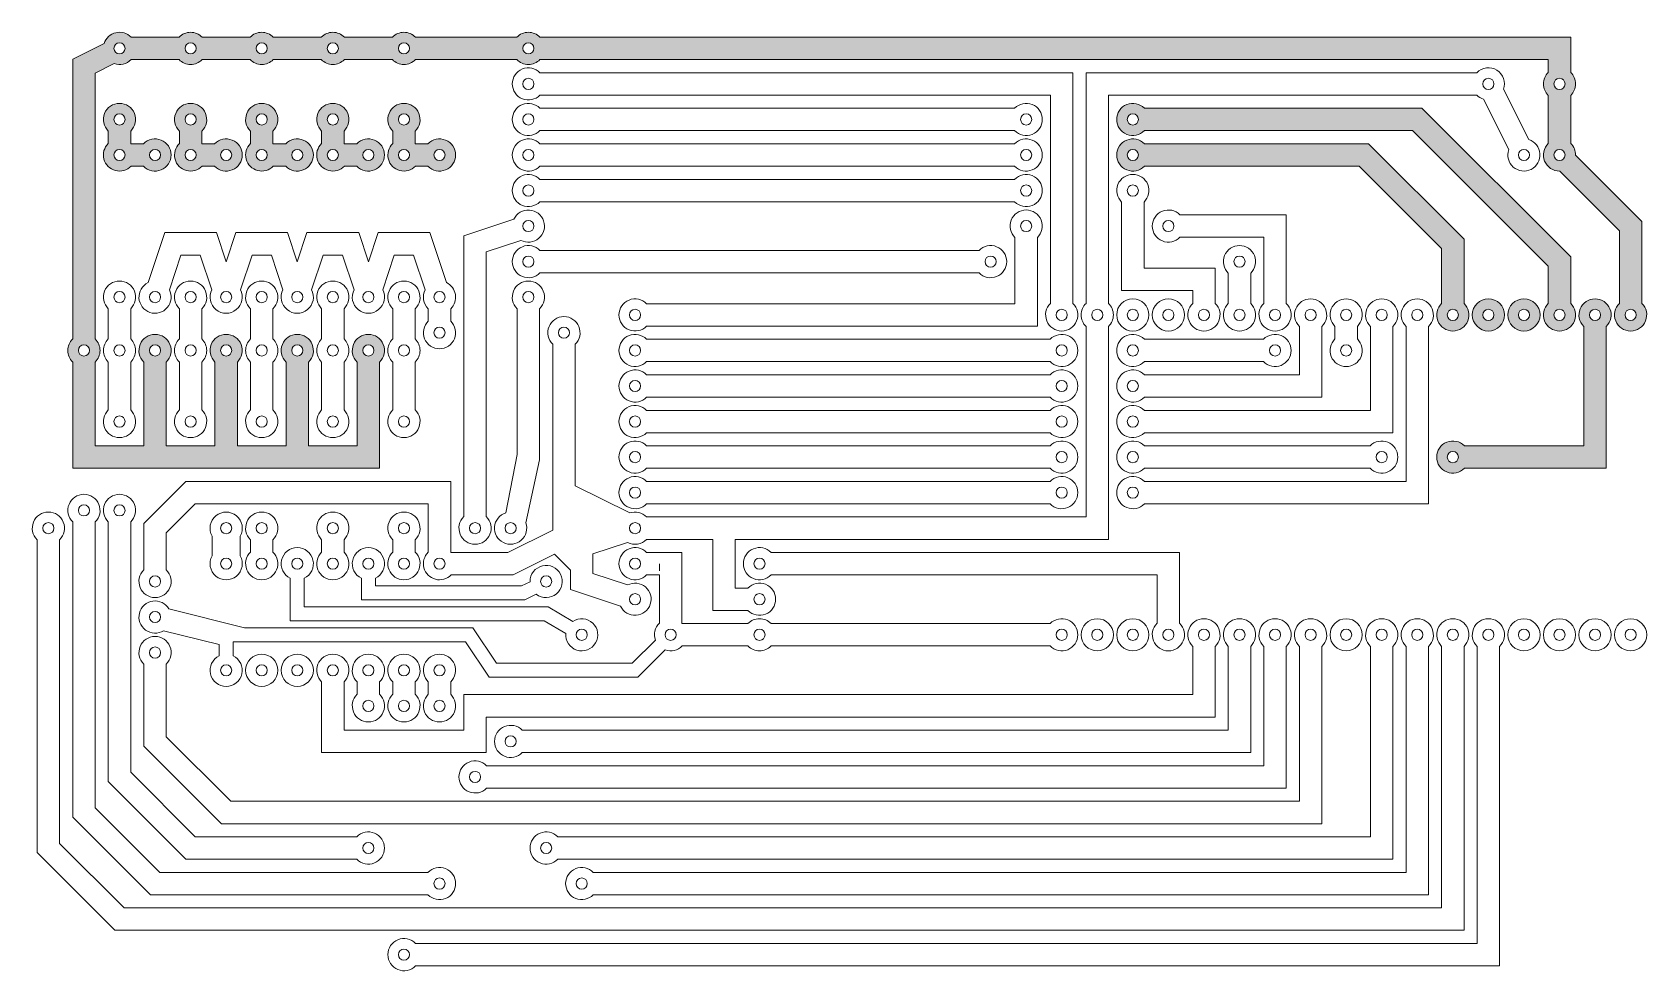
# Model space of a CAD drawing. Header units: millimetres. Extents: x 3 to 118, y 4 to 71.
import ezdxf

# ---------------------------------------------------------------- set-up
doc = ezdxf.new("R2010")
doc.units = ezdxf.units.MM
doc.layers.add('DP0000.1000NP001F0200.0000', color=4, linetype='Continuous', lineweight=0, true_color=0x00ffff)
doc.layers.add('piste', color=7, linetype='Continuous', lineweight=0)

msp = doc.modelspace()

# ---------------------------------------------------------------- hatches: boundary and pattern name
at = {"layer": 'piste', "transparency": 33554687}
h = msp.add_hatch(color=256, dxfattribs=at)
edge = h.paths.add_edge_path(flags=0)
edge.add_arc((112.22, 67.30999999999997), 0.4000000000000057, 0, 360)
edge = h.paths.add_edge_path(flags=0)
edge.add_arc((11.89, 48.25999999999998), 0.4000000000000004, 0, 360)
edge = h.paths.add_edge_path(flags=0)
edge.add_arc((6.810000000000002, 48.26), 0.4000000000000004, 0, 360)
edge = h.paths.add_edge_path(flags=0)
edge.add_arc((38.56000000000001, 69.85), 0.3999999999999986, 0, 360)
edge = h.paths.add_edge_path(flags=0)
edge.add_arc((117.3, 50.79999999999998), 0.4000000000000057, 0, 360)
edge = h.paths.add_edge_path(flags=0)
edge.add_arc((29.67, 69.84999999999998), 0.3999999999999986, 0, 360)
edge = h.paths.add_edge_path(flags=0)
edge.add_arc((22.05, 48.25999999999999), 0.3999999999999986, 0, 360)
edge = h.paths.add_edge_path(flags=0)
edge.add_arc((112.22, 67.30999999999997), 1.150000000000012, 314.0792098478879, 405.9207901521125)
edge.add_line((113.02, 68.1361355820929), (113.02, 70.64999999999998))
edge.add_line((113.02, 70.64999999999998), (39.38613558209296, 70.65))
edge.add_arc((38.56000000000004, 69.85), 1.150000000000014, 44.07920984788789, 135.9207901521116)
edge.add_line((37.73386441790714, 70.65000000000002), (30.49613558209294, 70.65000000000005))
edge.add_arc((29.67000000000004, 69.85000000000007), 1.149999999999981, 44.07920984788736, 135.9207901521128)
edge.add_line((28.84386441790713, 70.65000000000005), (25.41613558209291, 70.65))
edge.add_arc((24.59000000000001, 69.85000000000004), 1.149999999999964, 44.07920984788697, 135.9207901521131)
edge.add_line((23.76386441790711, 70.65), (20.33613558209291, 70.64999999999999))
edge.add_arc((19.51000000000001, 69.85000000000001), 1.149999999999981, 44.07920984788748, 135.9207901521127)
edge.add_line((18.68386441790711, 70.64999999999999), (15.2561355820929, 70.65))
edge.add_arc((14.43000000000001, 69.85000000000004), 1.149999999999957, 44.07920984788727, 135.9207901521127)
edge.add_line((13.60386441790712, 70.65), (10.1761355820929, 70.64999999999999))
edge.add_arc((9.350000000000005, 69.85000000000002), 1.149999999999964, 44.07920984788709, 162.4858413291905)
edge.add_line((8.253310995523625, 70.19608268876172), (6.010000000000005, 69.07442719099993))
edge.add_line((6.010000000000005, 69.07442719099993), (6.010000000000005, 49.08613558209289))
edge.add_arc((6.810000000000002, 48.26), 1.149999999999984, 134.0792098478881, 225.9207901521119)
edge.add_line((6.010000000000004, 47.4338644179071), (6.010000000000005, 39.84))
edge.add_line((6.010000000000005, 39.84), (11.89, 39.84))
edge.add_line((11.89, 39.84), (16.97000000000001, 39.84000000000002))
edge.add_line((16.97000000000001, 39.84000000000002), (22.05, 39.84000000000002))
edge.add_line((22.05, 39.84000000000002), (27.93000000000001, 39.84000000000001))
edge.add_line((27.93000000000001, 39.84000000000001), (27.93000000000001, 47.43386441790709))
edge.add_arc((27.13000000000001, 48.25999999999999), 1.150000000000004, 314.079209847888, 585.9207901521127)
edge.add_line((26.33000000000001, 47.43386441790707), (26.33000000000001, 41.44))
edge.add_line((26.33000000000001, 41.44), (22.85000000000001, 41.44000000000002))
edge.add_line((22.85000000000001, 41.44000000000002), (22.85000000000001, 47.43386441790708))
edge.add_arc((22.05, 48.25999999999999), 1.150000000000004, 314.0792098478879, 585.9207901521127)
edge.add_line((21.25, 47.43386441790707), (21.25000000000001, 41.44000000000001))
edge.add_line((21.25000000000001, 41.44000000000001), (17.77, 41.44))
edge.add_line((17.77, 41.44), (17.77, 47.43386441790707))
edge.add_arc((16.97000000000001, 48.25999999999998), 1.149999999999989, 314.0792098478872, 585.9207901521123)
edge.add_line((16.17000000000002, 47.43386441790708), (16.17000000000002, 41.44))
edge.add_line((16.17000000000002, 41.44), (12.69, 41.44))
edge.add_line((12.69, 41.44), (12.69, 47.43386441790706))
edge.add_arc((11.89, 48.25999999999998), 1.149999999999995, 314.0792098478873, 585.9207901521125)
edge.add_line((11.09000000000001, 47.43386441790707), (11.09000000000001, 41.44000000000001))
edge.add_line((11.09000000000001, 41.44000000000001), (7.609999999999999, 41.44000000000001))
edge.add_line((7.609999999999999, 41.44000000000001), (7.609999999999999, 47.43386441790709))
edge.add_arc((6.809999999999992, 48.26000000000001), 1.150000000000004, 314.0792098478877, 405.9207901521115)
edge.add_line((7.610000000000009, 49.08613558209291), (7.609999999999999, 68.08557280900007))
edge.add_line((7.609999999999999, 68.08557280900007), (8.968852748323535, 68.76499918316185))
edge.add_arc((9.350000000000003, 69.84999999999995), 1.149999999999948, 250.6442610249652, 315.9207901521131)
edge.add_line((10.17613558209289, 69.05), (13.60386441790712, 69.05000000000001))
edge.add_arc((14.43000000000001, 69.84999999999998), 1.149999999999957, 224.0792098478873, 315.9207901521127)
edge.add_line((15.2561355820929, 69.05000000000001), (18.68386441790711, 69.05))
edge.add_arc((19.51000000000001, 69.84999999999997), 1.149999999999964, 224.0792098478871, 315.9207901521129)
edge.add_line((20.3361355820929, 69.05), (23.76386441790709, 69.04999999999998))
edge.add_arc((24.59000000000001, 69.84999999999998), 1.149999999999994, 224.0792098478872, 315.9207901521138)
edge.add_line((25.41613558209294, 69.05), (28.84386441790711, 69.05))
edge.add_arc((29.67000000000002, 69.85000000000001), 1.150000000000012, 224.0792098478882, 315.9207901521111)
edge.add_line((30.49613558209292, 69.04999999999998), (37.73386441790713, 69.05))
edge.add_arc((38.56000000000003, 69.85000000000001), 1.149999999999994, 224.0792098478883, 315.9207901521116)
edge.add_line((39.38613558209293, 69.05), (111.42, 69.04999999999997))
edge.add_line((111.42, 69.04999999999997), (111.42, 68.1361355820929))
edge.add_arc((112.22, 67.30999999999997), 1.15000000000002, 134.0792098478874, 225.9207901521126)
edge.add_line((111.42, 66.48386441790704), (111.42, 63.05613558209291))
edge.add_arc((112.22, 62.23), 1.150000000000005, 134.0792098478884, 270.920790152114)
edge.add_line((112.2384806473282, 61.08014850277336), (116.5, 56.81862915010151))
edge.add_line((116.5, 56.81862915010151), (116.5, 51.62613558209289))
edge.add_arc((117.3, 50.79999999999998), 1.149999999999997, 134.0792098478876, 405.9207901521127)
edge.add_line((118.1, 51.6261355820929), (118.1, 57.48137084989846))
edge.add_line((118.1, 57.48137084989846), (113.3698514972266, 62.21151935267184))
edge.add_arc((112.22, 62.23000000000002), 1.149999999999956, 359.0792098478869, 405.9207901521116)
edge.add_line((113.02, 63.05613558209289), (113.02, 66.48386441790706))
edge = h.paths.add_edge_path(flags=0)
edge.add_arc((16.97000000000001, 48.25999999999998), 0.3999999999999986, 0, 360)
edge = h.paths.add_edge_path(flags=0)
edge.add_arc((112.22, 62.23000000000002), 0.4000000000000057, 0, 360)
edge = h.paths.add_edge_path(flags=0)
edge.add_arc((9.350000000000014, 69.85), 0.4000000000000004, 0, 360)
edge = h.paths.add_edge_path(flags=0)
edge.add_arc((14.43000000000002, 69.85000000000001), 0.4000000000000004, 0, 360)
edge = h.paths.add_edge_path(flags=0)
edge.add_arc((19.51000000000003, 69.85000000000001), 0.3999999999999986, 0, 360)
edge = h.paths.add_edge_path(flags=0)
edge.add_arc((27.13, 48.26000000000001), 0.3999999999999986, 0, 360)
edge = h.paths.add_edge_path(flags=0)
edge.add_arc((24.59, 69.85), 0.3999999999999986, 0, 360)
h = msp.add_hatch(color=256, dxfattribs=at)
edge = h.paths.add_edge_path(flags=0)
edge.add_arc((11.89, 62.23), 0.4000000000000004, 0, 360)
edge = h.paths.add_edge_path(flags=0)
edge.add_arc((9.35000000000001, 64.77000000000002), 1.150000000000017, 314.0792098478869, 585.9207901521136)
edge.add_line((8.550000000000013, 63.94386441790708), (8.550000000000004, 63.05613558209296))
edge.add_arc((9.349999999999985, 62.23000000000003), 1.150000000000003, 134.0792098478861, 315.9207901521123)
edge.add_line((10.1761355820929, 61.43000000000002), (11.0638644179071, 61.43))
edge.add_arc((11.89000000000006, 62.23), 1.150000000000035, 224.0792098478859, 495.9207901521121)
edge.add_line((11.06386441790713, 63.03000000000003), (10.15000000000002, 63.03000000000002))
edge.add_line((10.15000000000002, 63.03000000000002), (10.15000000000001, 63.94386441790709))
edge = h.paths.add_edge_path(flags=0)
edge.add_arc((9.350000000000009, 64.77), 0.4000000000000004, 0, 360)
edge = h.paths.add_edge_path(flags=0)
edge.add_arc((9.350000000000016, 62.23000000000002), 0.4000000000000004, 0, 360)
h = msp.add_hatch(color=256, dxfattribs=at)
edge = h.paths.add_edge_path(flags=0)
edge.add_line((15.23, 63.03), (16.14386441790712, 63.03000000000002))
edge.add_arc((16.97000000000005, 62.23000000000001), 1.150000000000014, -135.9207901521138, 135.9207901521126, ccw=False)
edge.add_line((16.14386441790711, 61.43000000000002), (15.25613558209291, 61.43000000000001))
edge.add_arc((14.42999999999999, 62.23000000000002), 1.150000000000009, 134.0792098478859, 315.9207901521121, ccw=False)
edge.add_line((13.63000000000001, 63.05613558209296), (13.63, 63.94386441790706))
edge.add_arc((14.43, 64.77), 1.150000000000018, -45.920790152113284, 225.9207901521133, ccw=False)
edge.add_line((15.23, 63.94386441790706), (15.23, 63.03))
edge = h.paths.add_edge_path(flags=0)
edge.add_arc((14.43000000000001, 64.77000000000001), 0.4000000000000004, 0, 360)
edge = h.paths.add_edge_path(flags=0)
edge.add_arc((14.42999999999999, 62.23000000000002), 0.4000000000000004, 0, 360)
edge = h.paths.add_edge_path(flags=0)
edge.add_arc((16.97000000000005, 62.23000000000001), 0.3999999999999986, 0, 360)
h = msp.add_hatch(color=256, dxfattribs=at)
edge = h.paths.add_edge_path(flags=0)
edge.add_line((20.31, 63.03000000000001), (21.2238644179071, 63.03000000000001))
edge.add_arc((22.05000000000004, 62.23000000000001), 1.150000000000014, -135.9207901521129, 135.9207901521134, ccw=False)
edge.add_line((21.22386441790711, 61.43000000000001), (20.33613558209289, 61.43000000000001))
edge.add_arc((19.50999999999997, 62.23), 1.150000000000002, 134.0792098478861, 315.9207901521126, ccw=False)
edge.add_line((18.70999999999999, 63.05613558209294), (18.71, 63.94386441790706))
edge.add_arc((19.51000000000001, 64.77000000000002), 1.150000000000025, -45.920790152112886, 225.9207901521141, ccw=False)
edge.add_line((20.31000000000002, 63.94386441790709), (20.31, 63.03000000000001))
edge = h.paths.add_edge_path(flags=0)
edge.add_arc((19.50999999999997, 62.23), 0.3999999999999986, 0, 360)
edge = h.paths.add_edge_path(flags=0)
edge.add_arc((22.05000000000004, 62.23000000000001), 0.3999999999999986, 0, 360)
edge = h.paths.add_edge_path(flags=0)
edge.add_arc((19.51000000000001, 64.77000000000002), 0.3999999999999986, 0, 360)
h = msp.add_hatch(color=256, dxfattribs=at)
edge = h.paths.add_edge_path(flags=0)
edge.add_arc((27.13000000000006, 62.23000000000001), 0.3999999999999986, 0, 360)
edge = h.paths.add_edge_path(flags=0)
edge.add_arc((24.59000000000002, 64.77), 0.3999999999999986, 0, 360)
edge = h.paths.add_edge_path(flags=0)
edge.add_arc((24.58999999999999, 62.23000000000002), 0.3999999999999986, 0, 360)
edge = h.paths.add_edge_path(flags=0)
edge.add_arc((27.13000000000006, 62.23000000000001), 1.150000000000009, 224.0792098478875, 495.9207901521136)
edge.add_line((26.30386441790712, 63.03), (25.38999999999999, 63.03))
edge.add_line((25.38999999999999, 63.03), (25.39000000000002, 63.94386441790707))
edge.add_arc((24.59000000000002, 64.77), 1.150000000000012, 314.0792098478872, 585.9207901521133)
edge.add_line((23.79000000000002, 63.94386441790706), (23.79000000000001, 63.05613558209296))
edge.add_arc((24.58999999999999, 62.23000000000002), 1.150000000000009, 134.0792098478859, 315.9207901521121)
edge.add_line((25.41613558209291, 61.43000000000001), (26.30386441790714, 61.43000000000001))
h = msp.add_hatch(color=256, dxfattribs=at)
edge = h.paths.add_edge_path(flags=0)
edge.add_arc((29.67000000000002, 64.77000000000001), 0.3999999999999986, 0, 360)
edge = h.paths.add_edge_path(flags=0)
edge.add_arc((29.67000000000002, 62.23), 0.3999999999999986, 0, 360)
edge = h.paths.add_edge_path(flags=0)
edge.add_arc((32.20999999999998, 62.22999999999999), 0.3999999999999986, 0, 360)
edge = h.paths.add_edge_path(flags=0)
edge.add_line((30.46999999999999, 63.02999999999999), (31.38386441790708, 63.03000000000001))
edge.add_arc((32.20999999999998, 62.22999999999999), 1.150000000000009, -135.9207901521131, 135.9207901521113, ccw=False)
edge.add_line((31.38386441790705, 61.42999999999999), (30.49613558209295, 61.43000000000001))
edge.add_arc((29.67000000000002, 62.23), 1.150000000000004, 134.079209847887, 315.92079015211294, ccw=False)
edge.add_line((28.87000000000003, 63.05613558209293), (28.87000000000001, 63.94386441790706))
edge.add_arc((29.67000000000002, 64.77000000000001), 1.150000000000019, -45.92079015211311, 225.9207901521136, ccw=False)
edge.add_line((30.47000000000002, 63.94386441790707), (30.46999999999999, 63.02999999999999))
h = msp.add_hatch(color=256, dxfattribs=at)
edge = h.paths.add_edge_path(flags=0)
edge.add_arc((81.74000000000004, 64.77), 0.4000000000000057, 0, 360)
edge = h.paths.add_edge_path(flags=0)
edge.add_line((101.7286291501015, 63.96999999999999), (111.42, 54.2786291501015))
edge.add_line((111.42, 54.2786291501015), (111.42, 51.62613558209291))
edge.add_arc((112.22, 50.8), 1.149999999999996, 134.0792098478876, 405.9207901521123)
edge.add_line((113.02, 51.62613558209291), (113.02, 54.94137084989849))
edge.add_line((113.02, 54.94137084989849), (102.3913708498985, 65.57))
edge.add_line((102.3913708498985, 65.57), (82.56613558209295, 65.56999999999998))
edge.add_arc((81.74000000000004, 64.77), 1.149999999999994, 44.07920984788687, 315.9207901521119)
edge.add_line((82.56613558209294, 63.96999999999999), (101.7286291501015, 63.96999999999999))
edge = h.paths.add_edge_path(flags=0)
edge.add_arc((112.22, 50.8), 0.4000000000000057, 0, 360)
h = msp.add_hatch(color=256, dxfattribs=at)
edge = h.paths.add_edge_path(flags=0)
edge.add_arc((104.6, 50.79999999999998), 0.4000000000000057, 0, 360)
edge = h.paths.add_edge_path(flags=0)
edge.add_arc((81.74000000000001, 62.22999999999998), 0.4000000000000057, 0, 360)
edge = h.paths.add_edge_path(flags=0)
edge.add_line((105.4, 56.21137084989846), (105.4, 51.62613558209289))
edge.add_arc((104.6, 50.79999999999998), 1.150000000000004, -225.92079015211266, 45.92079015211209, ccw=False)
edge.add_line((103.8, 51.62613558209289), (103.8, 55.54862915010153))
edge.add_line((103.8, 55.54862915010153), (97.91862915010154, 61.43))
edge.add_line((97.91862915010154, 61.43), (82.56613558209294, 61.43000000000001))
edge.add_arc((81.74000000000001, 62.22999999999998), 1.149999999999989, 44.07920984788808, 315.9207901521139, ccw=False)
edge.add_line((82.56613558209291, 63.02999999999999), (98.58137084989849, 63.03))
edge.add_line((98.58137084989849, 63.03), (105.4, 56.21137084989846))
h = msp.add_hatch(color=256, dxfattribs=at)
edge = h.paths.add_edge_path(flags=0)
edge.add_line((113.96, 41.43999999999998), (113.96, 49.97386441790709))
edge.add_arc((114.76, 50.8), 1.150000000000005, -45.92079015211209, 225.9207901521124, ccw=False)
edge.add_line((115.56, 49.97386441790708), (115.56, 39.84))
edge.add_line((115.56, 39.84), (105.4261355820929, 39.84))
edge.add_arc((104.6, 40.64), 1.149999999999999, 44.0792098478874, 315.9207901521126, ccw=False)
edge.add_line((105.4261355820929, 41.44), (113.96, 41.43999999999998))
edge = h.paths.add_edge_path(flags=0)
edge.add_arc((104.6, 40.64), 0.4000000000000057, 0, 360)
edge = h.paths.add_edge_path(flags=0)
edge.add_arc((114.76, 50.8), 0.4000000000000057, 0, 360)
h = msp.add_hatch(color=256, dxfattribs=at)
edge = h.paths.add_edge_path(flags=0)
edge.add_arc((107.14, 50.79999999999999), 1.149999999999999, 0, 360)
edge = h.paths.add_edge_path(flags=0)
edge.add_arc((107.14, 50.79999999999999), 0.4000000000000057, 0, 360)
h = msp.add_hatch(color=256, dxfattribs=at)
edge = h.paths.add_edge_path(flags=0)
edge.add_arc((109.68, 50.79999999999999), 1.149999999999999, 0, 360)
edge = h.paths.add_edge_path(flags=0)
edge.add_arc((109.68, 50.79999999999999), 0.4000000000000057, 0, 360)

# ---------------------------------------------------------------- linework, layer by layer
at = {"layer": 'DP0000.1000NP001F0200.0000', "color": 7}
for p, q in [((47.92, 33.02000000000001), (47.92, 32.51267531340834)), ((87.64613558209291, 24.59999999999999), (87.62, 24.60000000000001))]:
    msp.add_line(p, q, dxfattribs=at)
at = {"layer": 'DP0000.1000NP001F0200.0000', "color": 7, "flags": 128}
for points in [[(113.02, 66.48386441790706, 0.4236592728681618), (113.02, 68.1361355820929), (113.02, 70.64999999999998), (39.38613558209296, 70.65, 0.4236592728681554), (37.73386441790713, 70.65000000000002), (30.49613558209294, 70.65000000000005, 0.4236592728681634), (28.84386441790713, 70.65000000000005), (25.41613558209291, 70.65, 0.4236592728681687), (23.76386441790711, 70.65), (20.33613558209291, 70.64999999999999, 0.423659272868161), (18.68386441790711, 70.64999999999999), (15.2561355820929, 70.65, 0.4236592728681661), (13.60386441790712, 70.65), (10.1761355820929, 70.64999999999999, 0.5681173387548046), (8.253310995523627, 70.19608268876172), (6.010000000000005, 69.07442719099993), (6.010000000000005, 49.08613558209289, 0.4236592728681556), (6.010000000000005, 47.4338644179071), (6.010000000000005, 39.84), (11.89, 39.84), (16.97000000000001, 39.84000000000002), (22.05, 39.84000000000002), (27.93000000000001, 39.84000000000001), (27.93000000000001, 47.43386441790709, 2.470169477616152), (26.33000000000001, 47.43386441790707), (26.33000000000001, 41.44), (22.85000000000001, 41.44000000000002), (22.85000000000001, 47.43386441790708, 2.470169477616137), (21.25, 47.43386441790707), (21.25000000000001, 41.44000000000001), (17.77, 41.44), (17.77, 47.43386441790707, 2.470169477616152), (16.17000000000002, 47.43386441790708), (16.17000000000002, 41.44), (12.69, 41.44), (12.69, 47.43386441790706, 2.470169477616152), (11.09000000000001, 47.43386441790707), (11.09000000000001, 41.44000000000001), (7.609999999999999, 41.44000000000001), (7.609999999999999, 47.43386441790709, 0.4236592728681555), (7.610000000000007, 49.08613558209291), (7.609999999999999, 68.08557280900007), (8.968852748323535, 68.76499918316185, 0.2927829743375158), (10.17613558209289, 69.05), (13.60386441790712, 69.05000000000001, 0.4236592728681662), (15.2561355820929, 69.05000000000001), (18.68386441790711, 69.05, 0.4236592728681662), (20.3361355820929, 69.05), (23.76386441790709, 69.04999999999998, 0.4236592728681688), (25.41613558209293, 69.05000000000001), (28.84386441790711, 69.05, 0.4236592728681475), (30.49613558209292, 69.04999999999998), (37.73386441790713, 69.05, 0.4236592728681555), (39.38613558209293, 69.05), (111.42, 69.04999999999997), (111.42, 68.1361355820929, 0.4236592728681625), (111.42, 66.48386441790704), (111.42, 63.05613558209291, 0.6798645528424888), (112.2384806473282, 61.08014850277336), (116.5, 56.81862915010151), (116.5, 51.62613558209289, 2.470169477616148), (118.1, 51.6261355820929), (118.1, 57.48137084989846), (113.3698514972266, 62.21151935267184, 0.2072792606286119), (113.02, 63.05613558209289), (113.02, 66.48386441790706)], [(37.47885438199982, 32.22), (40.42628479399994, 33.69371520600006), (41.57, 32.55), (41.57000000000001, 31.17339262395511), (45.14327675852973, 29.98230037111184, 2.470169477616094), (45.64924118415668, 31.50019364799268), (43.16999999999999, 32.3266073760449), (43.17, 33.71339262395509), (45.64924118415666, 34.53980635200732, 0.3317188907686313), (47.00613558209293, 34.76000000000001), (51.73, 34.76000000000002), (51.73, 29.68), (54.24386441790708, 29.68, 2.470169477616108), (54.24386441790708, 31.28000000000001), (53.33000000000001, 31.28000000000001), (53.33, 34.76000000000001), (80, 34.76000000000001), (80, 49.97386441790707, 0.4236592728681762), (80.00000000000001, 51.62613558209292), (80, 66.51), (106.3138644179071, 66.50999999999999, 0.1245859686799463), (106.7939173112383, 66.21331099552357), (108.5949991831618, 62.61114725167648, 2.470169477616141), (110.0260826887617, 63.32668900447641), (108.2250008168382, 66.92885274832352, 0.8045705747356343), (106.3138644179071, 68.11), (78.40000000000002, 68.11), (78.40000000000002, 51.6261355820929, 0.4236592728681543), (78.40000000000002, 49.97386441790708), (78.40000000000002, 36.36), (47.00613558209285, 36.36000000000008, 0.2927829743374812), (45.79885274832353, 36.64500081683817), (41.89999999999999, 38.59442719099992), (41.89999999999999, 48.70386441790708, 2.470169477616168), (40.3, 48.70386441790708), (40.3, 35.41942719099993), (37.10114561800015, 33.81999999999999), (33.00999999999999, 33.81999999999999), (33.00999999999999, 38.9), (14.09862915010151, 38.90000000000001), (11.09, 35.89137084989845), (11.09000000000002, 32.57613558209295, 2.470169477616168), (12.69, 32.57613558209294), (12.69000000000001, 35.22862915010153), (14.7613708498985, 37.3), (31.41000000000001, 37.30000000000001), (31.41, 33.84613558209293, 1.016201353084691), (33.03613558209291, 32.22), (37.47885438199982, 32.22)], [(77.46000000000001, 68.11), (39.38613558209295, 68.10999999999999, 2.4701694776162), (39.38613558209292, 66.51000000000002), (75.86, 66.51), (75.86000000000001, 51.62613558209294, 2.470169477616152), (77.46000000000001, 51.62613558209289), (77.46000000000001, 68.11)], [(73.29386441790709, 65.56999999999998, -2.470169477616184), (73.29386441790709, 63.97), (39.38613558209295, 63.97, -2.470169477616186), (39.38613558209293, 65.57), (73.29386441790709, 65.57)], [(101.7286291501015, 63.96999999999999), (111.42, 54.2786291501015), (111.42, 51.62613558209291, 2.470169477616145), (113.02, 51.62613558209291), (113.02, 54.94137084989849), (102.3913708498985, 65.57), (82.56613558209295, 65.56999999999998, 2.470169477616154), (82.56613558209294, 63.96999999999999), (101.7286291501015, 63.96999999999999)], [(73.2938644179071, 61.42999999999997, 2.47016947761613), (73.29386441790714, 63.03000000000001), (39.38613558209293, 63.03, 2.470169477616168), (39.38613558209293, 61.43), (73.29386441790709, 61.43000000000001)], [(105.4, 56.21137084989846), (105.4, 51.62613558209289, -2.470169477616138), (103.8, 51.62613558209289), (103.8, 55.54862915010153), (97.91862915010154, 61.43), (82.56613558209294, 61.43000000000001, -2.470169477616154), (82.56613558209291, 63.02999999999999), (98.58137084989849, 63.03), (105.4, 56.21137084989846)], [(73.29386441790713, 60.49000000000002, -2.470169477616032), (73.29386441790716, 58.89), (39.38613558209293, 58.89, -2.470169477616186), (39.38613558209295, 60.48999999999999), (73.29386441790716, 60.48999999999999)], [(82.54, 54.14), (82.54, 58.8638644179071, 2.470169477616152), (80.94, 58.86386441790707), (80.94, 52.54000000000001), (86.02000000000001, 52.54000000000001), (86.02000000000001, 51.62613558209293, 2.470169477616152), (87.62, 51.6261355820929), (87.62, 54.13999999999999), (82.54, 54.14)], [(74.92000000000002, 56.32386441790707, 2.470169477616152), (73.32000000000001, 56.32386441790706), (73.32000000000001, 51.59999999999998), (47.00613558209292, 51.59999999999999, 2.470169477616168), (47.00613558209292, 50.00000000000001), (74.92000000000002, 50), (74.92000000000002, 56.32386441790707)], [(92.7, 57.95), (92.70000000000002, 51.62613558209292, -2.470169477616138), (91.10000000000002, 51.62613558209289), (91.10000000000001, 56.35000000000001), (85.10613558209292, 56.34999999999999, -2.470169477616154), (85.1061355820929, 57.95), (92.7, 57.95)], [(31.41, 50.35613558209294), (31.41, 51.24386441790708, -0.3317188907686308), (31.18980635200734, 52.60075881584333), (30.3633926239551, 55.08000000000001), (28.9766073760449, 55.08000000000001), (28.15019364799272, 52.60075881584336, -1.647489983054095), (26.10980635200731, 52.60075881584334), (25.28339262395509, 55.08), (23.8966073760449, 55.08000000000001), (23.0701936479927, 52.60075881584335, -1.647489983054095), (21.0298063520073, 52.60075881584332), (20.2033926239551, 55.08), (18.81660737604491, 55.08000000000001), (17.9901936479927, 52.60075881584334, -1.647489983054095), (15.94980635200732, 52.60075881584334), (15.12339262395511, 55.08000000000001), (13.7366073760449, 55.08), (12.91019364799271, 52.60075881584335, -2.470169477616186), (11.3923003711119, 53.10672324147028), (12.58339262395512, 56.68), (16.27660737604489, 56.67999999999999), (16.97000000000001, 54.5998221281347), (17.66339262395511, 56.68000000000001), (21.3566073760449, 56.67999999999999), (22.05, 54.5998221281347), (22.7433926239551, 56.68), (26.4366073760449, 56.67999999999999), (27.13000000000001, 54.5998221281347), (27.82339262395512, 56.68000000000001), (31.51660737604492, 56.67999999999999), (32.70769962888815, 53.10672324147028, -0.522101573869009), (33.00999999999999, 51.24386441790708), (33.00999999999999, 50.35613558209293, -2.47016947761617), (31.41, 50.35613558209294)], [(70.75386441790707, 55.40999999999997, -2.470169477616275), (70.75386441790702, 53.81), (39.38613558209294, 53.81, -2.470169477616186), (39.38613558209294, 55.41), (70.75386441790702, 55.41)], [(90.16, 53.78386441790709), (90.16, 51.62613558209291, -2.470169477616152), (88.56, 51.6261355820929), (88.56000000000002, 53.78386441790708, -2.470169477616152), (90.16, 53.78386441790709)], [(20.31, 49.08613558209293, -0.4236592728681658), (20.31, 47.43386441790705), (20.31, 44.00613558209292, -2.47016947761617), (18.70999999999999, 44.00613558209292), (18.71000000000001, 47.43386441790708, -0.4236592728681652), (18.71000000000001, 49.08613558209292), (18.71, 51.2438644179071, -2.470169477616165), (20.31000000000002, 51.24386441790709), (20.31000000000002, 49.08613558209291)], [(102.86, 49.97386441790708, 2.470169477616134), (101.26, 49.97386441790708), (101.26, 38.89999999999998), (82.56613558209293, 38.9, 2.470169477616154), (82.56613558209293, 37.29999999999999), (102.86, 37.29999999999999), (102.86, 49.97386441790709)], [(98.72, 49.97386441790707, -2.470169477616149), (100.32, 49.97386441790707), (100.32, 42.38), (82.56613558209294, 42.38, -2.470169477616154), (82.56613558209294, 43.98), (98.72000000000001, 43.97999999999998), (98.72, 49.97386441790707)], [(82.56613558209293, 46.52, 2.47016947761617), (82.56613558209294, 44.91999999999999), (95.23999999999998, 44.92000000000001), (95.23999999999998, 49.97386441790708, 2.47016947761616), (93.64000000000001, 49.97386441790707), (93.64000000000001, 46.52), (82.56613558209293, 46.52)], [(96.18, 49.97386441790708, -2.470169477616152), (97.78, 49.97386441790707), (97.78, 49.0861355820929, -2.470169477616152), (96.18, 49.08613558209291), (96.18, 49.97386441790708)], [(113.96, 41.43999999999998), (113.96, 49.97386441790709, -2.47016947761614), (115.56, 49.97386441790708), (115.56, 39.84), (105.4261355820929, 39.84, -2.470169477616154), (105.4261355820929, 41.44), (113.96, 41.43999999999998)], [(75.83386441790711, 49.06000000000002, -2.470169477616031), (75.83386441790711, 47.46), (47.00613558209294, 47.46000000000001, -2.470169477616168), (47.00613558209291, 49.06), (75.8338644179071, 49.06)], [(91.0738644179071, 49.06, -2.470169477616122), (91.07386441790712, 47.45999999999999), (82.56613558209293, 47.46, -2.470169477616154), (82.56613558209293, 49.06), (91.0738644179071, 49.06)], [(75.83386441790708, 46.51999999999999, -2.470169477616168), (75.8338644179071, 44.92), (47.00613558209294, 44.92, -2.470169477616168), (47.0061355820929, 46.52), (75.8338644179071, 46.52)], [(75.8338644179071, 43.98, -2.470169477616152), (75.8338644179071, 42.38), (47.00613558209293, 42.38, -2.470169477616168), (47.00613558209291, 43.98), (75.8338644179071, 43.98)], [(75.83386441790708, 41.43999999999999, -2.470169477616184), (75.83386441790708, 39.84), (47.00613558209292, 39.84, -2.470169477616186), (47.00613558209292, 41.44), (75.8338644179071, 41.44)], [(82.5661355820929, 41.44000000000001, 2.470169477616086), (82.56613558209288, 39.84), (98.6938644179071, 39.84, 2.470169477616152), (98.69386441790708, 41.44), (82.56613558209288, 41.44)], [(75.83386441790712, 38.90000000000003, -2.470169477616075), (75.8338644179071, 37.29999999999999), (47.00613558209294, 37.3, -2.470169477616184), (47.00613558209291, 38.9), (75.83386441790715, 38.9)], [(54.24386441790706, 28.74, -0.4236592728681685), (55.89613558209292, 28.74), (75.83386441790714, 28.74000000000004, -2.470169477615946), (75.83386441790708, 27.14), (55.89613558209292, 27.14, -0.4236592728681621), (54.24386441790708, 27.14), (49.54613558209292, 27.13999999999999, -0.2921804771909979), (48.34126246479944, 26.85415568361288), (46.38710678118655, 24.9), (35.752408120756, 24.90000000000001), (34.05907478742266, 27.44000000000001), (17.47, 27.44), (17.46999999999999, 26.43561575886041, -4.37123151772082), (16.47, 26.43561575886041), (16.47000000000001, 27.24037887487647), (12.4974407390416, 28.23351869011609, -2.470169477616214), (12.88549773909971, 29.78574669034862), (18.2684845004941, 28.44000000000001), (34.59425854591065, 28.44000000000001), (36.28759187924399, 25.89999999999999), (45.97289321881345, 25.9), (47.63415568361287, 27.56126246479944, -0.2921804771910005), (47.92, 28.76613558209294), (47.92000000000002, 32.22000000000001), (47.00613558209294, 32.22000000000001, -2.470169477616178), (47.00613558209294, 33.82000000000001), (49.51999999999999, 33.82), (49.52, 28.74000000000001), (54.24386441790706, 28.74)], [(83.48, 32.22000000000001), (83.48, 28.76613558209292, 2.470169477616152), (85.08, 28.76613558209292), (85.08000000000001, 33.82), (55.89613558209292, 33.82000000000001, 2.4701694776162), (55.89613558209292, 32.22000000000002), (83.48, 32.22000000000001)]]:
    msp.add_lwpolyline(points, format="xyb", dxfattribs=at)
at = {"layer": 'DP0000.1000NP001F0200.0000', "color": 7}
for points in [[(10.15000000000001, 63.94386441790709, 2.4701694776162), (8.550000000000011, 63.94386441790708), (8.550000000000004, 63.05613558209296, 1.0162013530847), (10.1761355820929, 61.43000000000002), (11.0638644179071, 61.43, 2.470169477616184), (11.06386441790713, 63.03000000000003), (10.15000000000002, 63.03000000000002), (10.15, 63.94386441790705)], [(15.23, 63.03), (16.14386441790712, 63.03000000000002, -2.470169477616184), (16.14386441790711, 61.43000000000002), (15.25613558209291, 61.43000000000001, -1.0162013530847), (13.63000000000001, 63.05613558209296), (13.63, 63.94386441790706, -2.4701694776162), (15.23, 63.94386441790706), (15.23, 63.03)], [(20.31, 63.03000000000001), (21.2238644179071, 63.03000000000001, -2.470169477616184), (21.22386441790711, 61.43000000000001), (20.33613558209289, 61.43000000000001, -1.0162013530847), (18.70999999999999, 63.05613558209294), (18.71, 63.94386441790706, -2.4701694776162), (20.31000000000001, 63.94386441790709), (20.31, 63.03000000000001)], [(26.30386441790714, 61.43000000000001, 2.470169477616184), (26.30386441790712, 63.03), (25.38999999999999, 63.03), (25.39000000000002, 63.94386441790707, 2.470169477616184), (23.79000000000002, 63.94386441790706), (23.79000000000001, 63.05613558209296, 1.0162013530847), (25.41613558209291, 61.43000000000001), (26.30386441790714, 61.43000000000001)], [(30.46999999999999, 63.02999999999999), (31.38386441790708, 63.03000000000001, -2.470169477616137), (31.38386441790705, 61.42999999999999), (30.49613558209295, 61.43000000000001, -1.016201353084698), (28.87000000000003, 63.05613558209293), (28.87000000000001, 63.94386441790706, -2.470169477616184), (30.47000000000002, 63.94386441790707), (30.46999999999999, 63.02999999999999)], [(35.54999999999998, 36.38613558209292, -2.470169477616176), (33.95000000000002, 36.3861355820929), (33.95000000000003, 56.45660737604493), (37.52327675852975, 57.64769962888816, -2.470169477616132), (38.02924118415667, 56.1298063520073), (35.55000000000001, 55.30339262395511), (35.54999999999999, 36.38613558209294)], [(8.550000000000004, 51.2438644179071, -2.470169477616168), (10.15000000000001, 51.24386441790709), (10.15000000000001, 49.08613558209292, -0.4236592728681645), (10.15000000000001, 47.43386441790707), (10.15000000000001, 44.00613558209292, -2.470169477616168), (8.549999999999997, 44.00613558209291), (8.549999999999983, 47.43386441790706, -0.4236592728681657), (8.550000000000018, 49.08613558209296), (8.550000000000004, 51.2438644179071)], [(15.23, 49.0861355820929, -0.4236592728681673), (15.23000000000002, 47.43386441790708), (15.23, 44.00613558209291, -2.470169477616168), (13.63, 44.00613558209292), (13.63000000000001, 47.4338644179071, -0.4236592728681674), (13.63, 49.08613558209291), (13.63, 51.24386441790708, -2.470169477616168), (15.23000000000001, 51.24386441790709), (15.23, 49.0861355820929)], [(23.79000000000001, 49.08613558209292, 0.423659272868167), (23.79000000000002, 47.43386441790707), (23.79000000000001, 44.00613558209292, 2.470169477616168), (25.39000000000001, 44.00613558209292), (25.39000000000001, 47.43386441790707, 0.4236592728681669), (25.39000000000001, 49.08613558209293), (25.38999999999999, 51.24386441790708, 2.470169477616168), (23.79000000000001, 51.24386441790709), (23.79000000000001, 49.08613558209292)], [(30.47, 44.00613558209292, -2.470169477616168), (28.87000000000002, 44.00613558209293), (28.87000000000001, 47.43386441790707, -0.423659272868167), (28.87000000000002, 49.08613558209293), (28.87000000000002, 51.2438644179071, -2.470169477616168), (30.47000000000002, 51.24386441790709), (30.47, 49.08613558209292, -0.4236592728681669), (30.47, 47.43386441790707), (30.47, 44.00613558209292)], [(39.36, 40.45114561800015), (38.37500081683815, 35.9411472516765, -2.470169477616151), (36.94391731123829, 36.6566890044764), (37.76000000000001, 40.82885438199985), (37.76000000000002, 51.2438644179071, -2.470169477616168), (39.36, 51.24386441790708), (39.36, 40.45114561800015)], [(11.5586291501015, 9.360000000000024), (6.010000000000005, 14.90862915010152), (6.010000000000005, 36.00386441790707, -2.470169477616168), (7.610000000000014, 36.00386441790707), (7.609999999999999, 15.57137084989848), (12.22137084989851, 10.96), (31.38386441790706, 10.96000000000001, -2.470169477616121), (31.38386441790708, 9.360000000000001), (11.5586291501015, 9.360000000000024)], [(14.7613708498985, 13.50000000000002), (10.15000000000001, 18.11137084989848), (10.15000000000001, 36.00386441790708, 2.470169477616168), (8.549999999999997, 36.00386441790706), (8.549999999999997, 17.44862915010153), (14.0986291501015, 11.90000000000001), (26.30386441790711, 11.9, 2.470169477616148), (26.30386441790711, 13.5), (14.7613708498985, 13.50000000000002)], [(9.6813708498985, 8.42000000000005), (5.069999999999993, 13.03137084989848), (5.070000000000007, 34.73386441790711, 2.470169477616152), (3.470000000000006, 34.73386441790711), (3.469999999999999, 12.36862915010152), (9.018629150101503, 6.820000000000013), (105.4, 6.819999999999998), (105.4, 27.11386441790708, 2.470169477616134), (103.8, 27.11386441790707), (103.8, 8.42000000000001), (9.6813708498985, 8.42000000000005)], [(17.96999999999999, 34.99210916541995, 1.717890834580047), (15.97000000000001, 34.99210916541995), (15.97000000000001, 33.58789083458005, 1.717890834580047), (17.97, 33.58789083458003), (17.96999999999999, 34.99210916541995)], [(20.31000000000001, 33.84613558209293, -2.470169477616168), (18.70999999999999, 33.84613558209291), (18.71, 34.73386441790709, -2.470169477616168), (20.31, 34.73386441790707), (20.31000000000001, 33.84613558209293)], [(25.39, 33.84613558209293, -2.470169477616168), (23.79000000000002, 33.84613558209293), (23.79000000000001, 34.73386441790709, -2.470169477616168), (25.39000000000001, 34.73386441790709), (25.39, 33.84613558209293)], [(30.46999999999999, 33.84613558209291, -2.470169477616168), (28.87, 33.84613558209293), (28.87, 34.73386441790708, -2.470169477616168), (30.47, 34.73386441790708), (30.46999999999999, 33.84613558209291)], [(41.73080927115934, 28.8959995879519, -4.371231517720842), (41.22385057601629, 28.03402923961105), (39.69386499237359, 28.93387399246614), (21.55, 28.93387399246615), (21.55000000000001, 31.98438424113962, -4.371231517720807), (22.55, 31.9843842411396), (22.55, 29.93387399246615), (39.96613500762642, 29.93387399246615), (41.73080927115934, 28.8959995879519)], [(38.06746198111466, 31.42774798493229), (38.68011030809726, 31.73407214842359, -4.371231517720824), (39.12732390359722, 30.83964495742365), (38.30352995861446, 30.42774798493229), (26.63, 30.42774798493229), (26.63, 31.9843842411396, -4.371231517720833), (27.63, 31.98438424113961), (27.63000000000001, 31.4277479849323), (38.06746198111466, 31.42774798493229)], [(93.64, 16.04000000000002), (93.64, 27.11386441790708, -2.470169477616154), (95.24, 27.11386441790707), (95.24, 14.43999999999999), (16.63862915010149, 14.44000000000002), (11.09, 19.98862915010152), (11.09000000000001, 25.8438644179071, -2.470169477616168), (12.69, 25.84386441790709), (12.69, 20.65137084989849), (17.3013708498985, 16.04), (93.64, 16.04000000000002)], [(33.95, 23.66000000000005), (33.95000000000002, 21.12000000000003), (25.39000000000001, 21.12), (25.39, 24.57386441790708, 2.470169477616179), (23.79000000000002, 24.57386441790709), (23.79000000000001, 19.52), (35.55000000000001, 19.52), (35.55, 22.06), (87.61999999999999, 22.06), (87.62, 27.11386441790708, 2.470169477616158), (86.02000000000001, 27.11386441790708), (86.02, 23.6600000000002), (33.95, 23.66000000000005)], [(107.94, 27.1138644179071, 2.470169477616137), (106.34, 27.1138644179071), (106.34, 5.879999999999987), (30.49613558209292, 5.880000000000028, 2.470169477616149), (30.49613558209292, 4.280000000000035), (107.94, 4.27999999999997), (107.94, 27.1138644179071)], [(92.7, 16.98), (92.70000000000002, 27.11386441790706, 2.470169477616168), (91.1, 27.11386441790708), (91.1, 18.58), (35.57613558209293, 18.57999999999999, 2.470169477616149), (35.57613558209293, 16.98), (92.7, 16.98)], [(38.11613558209298, 19.52000000000006, -2.470169477616045), (38.11613558209316, 21.12), (88.56, 21.11999999999999), (88.56, 27.11386441790708, -2.470169477616152), (90.16, 27.11386441790707), (90.16, 19.52), (38.11613558209318, 19.52)], [(98.72000000000001, 13.49999999999998), (40.65613558209292, 13.5, 2.470169477616148), (40.65613558209292, 11.9), (100.32, 11.9), (100.32, 27.11386441790709, 2.470169477616122), (98.72, 27.11386441790709), (98.72, 13.49999999999999)], [(102.86, 9.360000000000005), (43.19613558209291, 9.359999999999996, -2.47016947761614), (43.19613558209291, 10.96), (101.26, 10.95999999999998), (101.26, 27.11386441790708, -2.470169477616134), (102.86, 27.11386441790708), (102.86, 9.360000000000005)], [(27.93000000000001, 24.57386441790709, 2.470169477616174), (26.33, 24.57386441790707), (26.33, 23.68613558209293, 2.470169477616176), (27.93000000000001, 23.68613558209293), (27.93000000000001, 24.57386441790709)], [(30.47, 24.57386441790707), (30.47, 23.68613558209294, -2.470169477616176), (28.87000000000001, 23.68613558209294), (28.87000000000001, 24.57386441790708, -2.470169477616178), (30.47, 24.57386441790707)], [(33.00999999999999, 23.68613558209294, -2.470169477616168), (31.41, 23.68613558209294), (31.41, 24.57386441790708, -2.470169477616178), (33.00999999999999, 24.57386441790708), (33.00999999999999, 23.68613558209294)]]:
    msp.add_lwpolyline(points, format="xyb", dxfattribs=at)
for centre, radius in [((9.350000000000014, 69.85), 0.4000000000000004), ((14.43000000000002, 69.85000000000001), 0.4000000000000004), ((19.51000000000003, 69.85000000000001), 0.3999999999999986), ((24.59, 69.85), 0.3999999999999986), ((29.67, 69.84999999999998), 0.3999999999999986), ((38.56000000000001, 69.85), 0.3999999999999986), ((38.56000000000001, 67.31000000000002), 0.3999999999999986), ((107.14, 67.30999999999999), 0.4000000000000057), ((112.22, 67.30999999999997), 0.4000000000000057), ((9.350000000000009, 64.77), 0.4000000000000004), ((14.43000000000001, 64.77000000000001), 0.4000000000000004), ((19.51000000000001, 64.77000000000002), 0.3999999999999986), ((24.59000000000002, 64.77), 0.3999999999999986), ((29.67000000000002, 64.77000000000001), 0.3999999999999986), ((38.56000000000002, 64.77), 0.3999999999999986), ((74.12, 64.76999999999998), 0.4000000000000057), ((81.74000000000004, 64.77), 0.4000000000000057), ((9.350000000000016, 62.23000000000002), 0.4000000000000004), ((11.89, 62.23), 0.4000000000000004), ((14.42999999999999, 62.23000000000002), 0.4000000000000004), ((16.97000000000005, 62.23000000000001), 0.3999999999999986), ((19.50999999999997, 62.23), 0.3999999999999986), ((22.05000000000004, 62.23000000000001), 0.3999999999999986), ((24.58999999999999, 62.23000000000002), 0.3999999999999986), ((27.13000000000006, 62.23000000000001), 0.3999999999999986), ((29.67000000000002, 62.23), 0.3999999999999986), ((32.20999999999998, 62.22999999999999), 0.3999999999999986), ((38.56000000000001, 62.23), 0.3999999999999986), ((74.12000000000005, 62.22999999999997), 0.4000000000000057), ((81.74000000000001, 62.22999999999998), 0.4000000000000057), ((109.68, 62.22999999999998), 0.4000000000000057), ((112.22, 62.23000000000002), 0.4000000000000057), ((38.56000000000001, 59.69), 0.3999999999999986), ((74.12000000000002, 59.69000000000003), 0.4000000000000057), ((81.74000000000001, 59.69), 0.4000000000000057), ((38.56000000000002, 57.14999999999998), 0.3999999999999986), ((74.12, 57.14999999999998), 0.4000000000000057), ((84.27999999999999, 57.14999999999998), 0.4000000000000057), ((38.56000000000003, 54.61000000000001), 0.3999999999999986), ((71.58, 54.60999999999996), 0.4000000000000057), ((89.36000000000001, 54.60999999999999), 0.4000000000000057), ((9.350000000000007, 52.07000000000002), 0.4000000000000004), ((11.89000000000004, 52.07000000000001), 0.4000000000000004), ((14.43000000000001, 52.07000000000002), 0.4000000000000004), ((16.97000000000001, 52.06999999999999), 0.3999999999999986), ((19.51000000000002, 52.07000000000001), 0.3999999999999986), ((22.05, 52.06999999999999), 0.3999999999999986), ((24.59, 52.07000000000001), 0.3999999999999986), ((27.13000000000002, 52.06999999999999), 0.3999999999999986), ((29.67000000000002, 52.07000000000001), 0.3999999999999986), ((32.20999999999999, 52.07), 0.3999999999999986), ((38.56000000000001, 52.07000000000001), 0.3999999999999986), ((81.74, 50.79999999999999), 1.149999999999999), ((84.28, 50.8), 1.149999999999999), ((107.14, 50.79999999999999), 1.149999999999999), ((109.68, 50.79999999999999), 1.149999999999999), ((46.18, 50.8), 0.3999999999999986), ((76.66000000000001, 50.8), 0.4000000000000057), ((79.20000000000003, 50.79999999999999), 0.4000000000000057), ((81.74, 50.79999999999999), 0.4000000000000057), ((84.28, 50.8), 0.4000000000000057), ((86.82000000000001, 50.8), 0.4000000000000057), ((89.36, 50.79999999999998), 0.4000000000000057), ((91.90000000000002, 50.8), 0.4000000000000057), ((94.44, 50.79999999999998), 0.4000000000000057), ((96.98, 50.8), 0.4000000000000057), ((99.52, 50.79999999999999), 0.4000000000000057), ((102.06, 50.79999999999999), 0.4000000000000057), ((104.6, 50.79999999999998), 0.4000000000000057), ((107.14, 50.79999999999999), 0.4000000000000057), ((109.68, 50.79999999999999), 0.4000000000000057), ((112.22, 50.8), 0.4000000000000057), ((114.76, 50.8), 0.4000000000000057), ((117.3, 50.79999999999998), 0.4000000000000057), ((32.21000000000001, 49.53000000000002), 0.3999999999999986), ((41.09999999999999, 49.53), 0.3999999999999986), ((6.810000000000002, 48.26), 0.4000000000000004), ((9.350000000000023, 48.25999999999999), 0.4000000000000004), ((11.89, 48.25999999999998), 0.4000000000000004), ((14.43000000000003, 48.25999999999998), 0.4000000000000004), ((16.97000000000001, 48.25999999999998), 0.3999999999999986), ((19.51000000000002, 48.26000000000001), 0.3999999999999986), ((22.05, 48.25999999999999), 0.3999999999999986), ((24.59, 48.26), 0.3999999999999986), ((27.13, 48.26000000000001), 0.3999999999999986), ((29.67000000000002, 48.26000000000001), 0.3999999999999986), ((46.18, 48.25999999999999), 0.3999999999999986), ((76.65999999999998, 48.26000000000001), 0.4000000000000057), ((81.74000000000001, 48.26000000000001), 0.4000000000000057), ((91.90000000000003, 48.26), 0.4000000000000057), ((96.98, 48.25999999999999), 0.4000000000000057), ((46.18, 45.71999999999998), 0.3999999999999986), ((76.66000000000001, 45.72), 0.4000000000000057), ((81.74, 45.71999999999999), 0.4000000000000057), ((9.350000000000003, 43.17999999999998), 0.4000000000000004), ((14.43, 43.17999999999999), 0.4000000000000004), ((19.50999999999999, 43.17999999999999), 0.3999999999999986), ((24.59000000000001, 43.17999999999999), 0.3999999999999986), ((29.67000000000001, 43.18000000000001), 0.3999999999999986), ((46.18, 43.17999999999999), 0.3999999999999986), ((76.66000000000001, 43.18), 0.4000000000000057), ((81.74000000000002, 43.18), 0.4000000000000057), ((46.17999999999999, 40.64), 0.3999999999999986), ((76.66000000000001, 40.64), 0.4000000000000057), ((81.74000000000001, 40.64000000000001), 0.4000000000000057), ((99.52000000000001, 40.64000000000001), 0.4000000000000057), ((104.6, 40.64), 0.4000000000000057), ((46.17999999999999, 38.09999999999998), 0.3999999999999986), ((76.66000000000001, 38.09999999999999), 0.4000000000000057), ((81.74, 38.09999999999999), 0.4000000000000057), ((6.810000000000009, 36.83), 0.4000000000000004), ((9.350000000000003, 36.83), 0.4000000000000004), ((4.270000000000007, 35.56000000000002), 0.4000000000000001), ((16.97, 35.55999999999998), 0.3999999999999986), ((19.51, 35.56000000000001), 0.3999999999999986), ((24.59, 35.56), 0.3999999999999986), ((29.67, 35.56), 0.3999999999999986), ((34.75, 35.56), 0.3999999999999986), ((37.29000000000001, 35.56), 0.3999999999999986), ((46.18, 35.55999999999999), 0.3999999999999986), ((16.97000000000001, 33.02), 0.3999999999999986), ((19.51, 33.01999999999998), 0.3999999999999986), ((22.05, 33.02), 0.3999999999999986), ((24.59000000000001, 33.02000000000001), 0.3999999999999986), ((27.13, 33.02000000000002), 0.3999999999999986), ((29.66999999999999, 33.02), 0.3999999999999986), ((32.20999999999999, 33.02), 0.3999999999999986), ((46.18000000000001, 33.02000000000001), 0.3999999999999986), ((55.06999999999998, 33.02000000000001), 0.3999999999999986), ((11.89000000000001, 31.75000000000003), 0.4000000000000004), ((39.83000000000003, 31.75), 0.3999999999999986), ((46.17999999999998, 30.48), 0.3999999999999986), ((55.06999999999999, 30.48), 0.3999999999999986), ((11.88999999999998, 29.21000000000001), 0.4000000000000004), ((79.20000000000002, 27.94), 1.149999999999999), ((81.73999999999998, 27.94), 1.149999999999999), ((96.97999999999999, 27.94), 1.149999999999999), ((109.68, 27.93999999999999), 1.149999999999999), ((112.22, 27.94000000000001), 1.15), ((114.76, 27.93999999999999), 1.15), ((117.3, 27.94000000000001), 1.15), ((42.37, 27.94000000000002), 0.3999999999999986), ((48.72, 27.94), 0.3999999999999986), ((55.07, 27.94), 0.3999999999999986), ((76.65999999999995, 27.93999999999999), 0.4000000000000057), ((79.20000000000002, 27.94), 0.4000000000000057), ((81.73999999999998, 27.94), 0.4000000000000057), ((84.28, 27.94), 0.4000000000000057), ((86.82000000000001, 27.94), 0.4000000000000057), ((89.36, 27.93999999999999), 0.4000000000000057), ((91.9, 27.94000000000001), 0.4000000000000057), ((94.44, 27.93999999999999), 0.4000000000000057), ((96.97999999999999, 27.94), 0.4000000000000057), ((99.52, 27.93999999999999), 0.4000000000000057), ((102.06, 27.93999999999999), 0.4000000000000057), ((104.6, 27.93999999999999), 0.4000000000000057), ((107.14, 27.94000000000001), 0.4000000000000057), ((109.68, 27.93999999999999), 0.4000000000000057), ((112.22, 27.94000000000001), 0.4000000000000057), ((114.76, 27.93999999999999), 0.4000000000000057), ((117.3, 27.94000000000001), 0.4000000000000057), ((11.89, 26.67000000000001), 0.4000000000000004), ((19.51000000000001, 25.40000000000001), 1.150000000000006), ((22.05, 25.4), 1.150000000000006), ((16.97, 25.40000000000001), 0.3999999999999986), ((19.51000000000001, 25.40000000000001), 0.3999999999999986), ((22.05, 25.4), 0.3999999999999986), ((24.59000000000001, 25.40000000000001), 0.3999999999999986), ((27.13, 25.40000000000002), 0.3999999999999986), ((29.67000000000001, 25.4), 0.3999999999999986), ((32.20999999999999, 25.40000000000001), 0.3999999999999986), ((27.13, 22.85999999999999), 0.3999999999999986), ((29.67, 22.86), 0.3999999999999986), ((32.20999999999999, 22.86000000000002), 0.3999999999999986), ((37.29000000000023, 20.32000000000012), 0.3999999999999986), ((34.75000000000002, 17.77999999999999), 0.3999999999999986), ((27.13000000000003, 12.7), 0.3999999999999986), ((39.83000000000001, 12.7), 0.3999999999999986), ((32.20999999999999, 10.16000000000001), 0.3999999999999986), ((42.36999999999999, 10.16), 0.3999999999999986), ((29.67000000000001, 5.080000000000032), 0.3999999999999986)]:
    msp.add_circle(centre, radius, dxfattribs=at)

doc.saveas('drawing.dxf')
